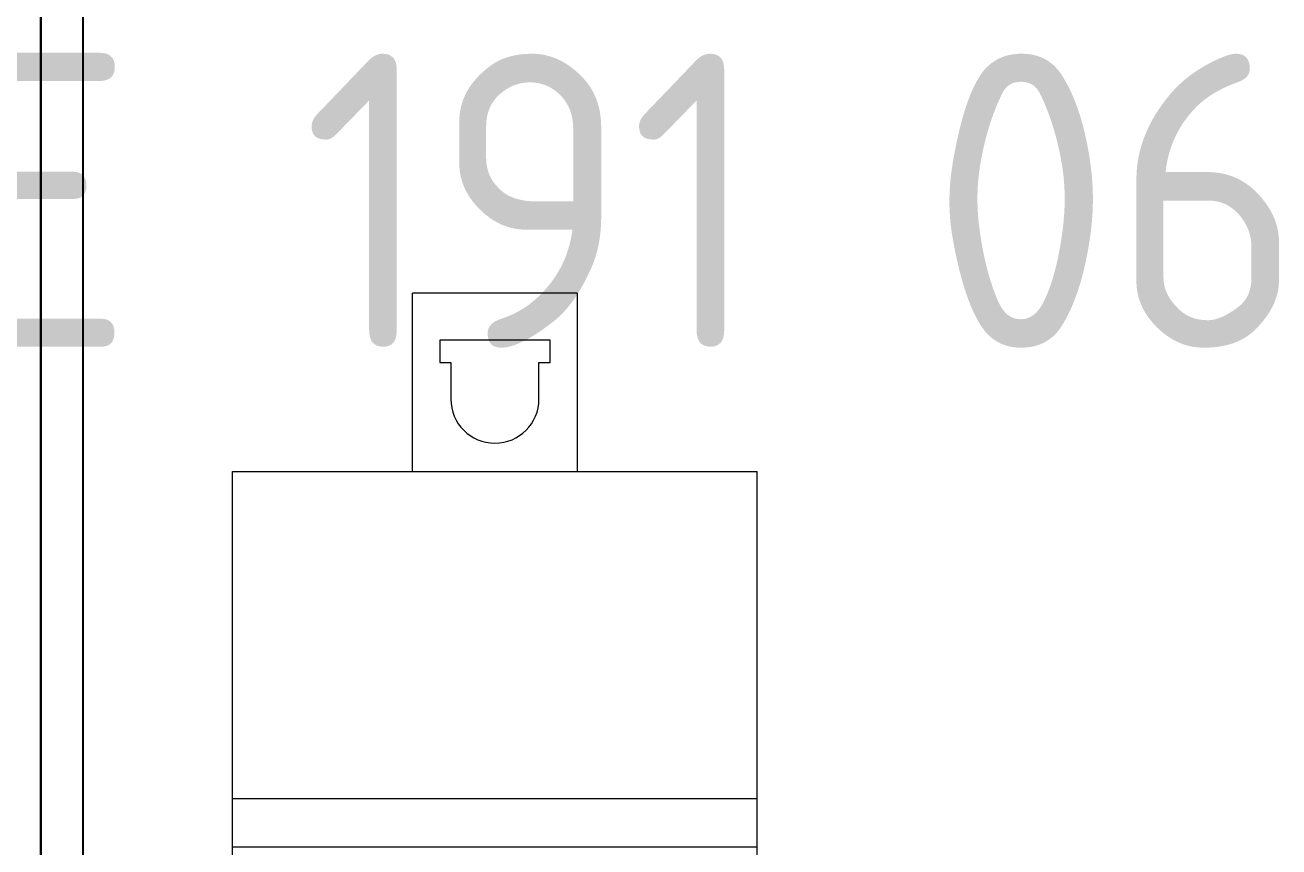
# Model space of a CAD drawing. Header units: millimetres. Extents: x 37984 to 70752, y 14140 to 37584.
# Drawn here: x 45881.4 to 45966.7, y 28643.6 to 28699.5 of the extents above; entities that cross this region are included whole.
import ezdxf
from ezdxf.enums import TextEntityAlignment as Align

# ---------------------------------------------------------------- set-up
doc = ezdxf.new("R2010")
doc.units = ezdxf.units.MM
doc.set_wipeout_variables(frame=1)
doc.layers.add('! NO PLOT !', color=7, linetype='Continuous', true_color=0xff75dd, plot=False)
doc.layers.add('000-PI-Oprema', color=30, linetype='Continuous', lineweight=5)
doc.layers.add('000-PI_TEXT', color=7, linetype='Continuous')
doc.layers.add('002-PI-Kabelska kanalica', color=150, linetype='Continuous')
doc.styles.add('PI0', font='isocpeur.ttf', dxfattribs={"width": 0.9})

# ---------------------------------------------------------------- blocks, each defined once
blk = doc.blocks.new('F60-47290126')
at = {"layer": '000-PI-Oprema'}
for p, q in [((46627.381, 36179.977), (46627.381, 36179.977)), ((46638.581, 36179.977), (46627.381, 36179.977)), ((46638.581, 36179.977), (46638.581, 36179.977)), ((46638.581, 36179.977), (46638.581, 36168.64)), ((46636.731, 36176.777), (46629.231, 36176.777)), ((46629.231, 36176.777), (46629.231, 36176.777)), ((46629.231, 36176.777), (46629.231, 36175.277)), ((46636.731, 36175.277), (46636.731, 36176.777)), ((46636.731, 36176.777), (46636.731, 36176.777)), ((46629.231, 36175.277), (46629.231, 36175.277)), ((46629.231, 36175.277), (46629.981, 36175.277)), ((46629.981, 36175.277), (46629.981, 36175.277)), ((46629.981, 36175.277), (46629.981, 36172.777)), ((46635.981, 36172.777), (46635.981, 36175.277)), ((46635.981, 36175.277), (46635.981, 36175.277)), ((46635.981, 36175.277), (46636.731, 36175.277)), ((46636.731, 36175.277), (46636.731, 36175.277)), ((46629.981, 36172.777), (46629.981, 36172.777)), ((46635.981, 36172.777), (46635.981, 36172.777))]:
    blk.add_line(p, q, dxfattribs=at)
blk.add_arc((46632.981, 36172.777), 3, 180.00002, 0, dxfattribs=at)
blk.add_wipeout([(46615.131, 36167.854), (46650.831, 36167.854), (46650.831, 36078.354), (46615.131, 36078.354)]).dxf.layer = '000-PI-Oprema'
for p, q in [((46627.381, 36167.854), (46627.381, 36179.977)), ((46638.581, 36168.64), (46638.581, 36167.854)), ((46615.131, 36167.854), (46615.131, 36167.854)), ((46615.131, 36167.854), (46650.831, 36167.854)), ((46615.131, 36145.593), (46615.131, 36167.854)), ((46618.031, 36167.854), (46618.031, 36167.854)), ((46618.031, 36167.854), (46618.031, 36167.854)), ((46627.381, 36167.854), (46627.381, 36167.854)), ((46628.216, 36167.854), (46628.216, 36167.854)), ((46628.216, 36167.854), (46628.216, 36167.854)), ((46633.281, 36167.854), (46633.281, 36167.854)), ((46637.381, 36167.854), (46637.381, 36167.854)), ((46638.581, 36167.854), (46638.581, 36167.854)), ((46650.831, 36167.854), (46650.831, 36167.854)), ((46650.831, 36145.593), (46650.831, 36167.854)), ((46615.131, 36145.277), (46615.131, 36145.593)), ((46615.131, 36145.593), (46650.831, 36145.593)), ((46615.131, 36144.384), (46615.131, 36145.277)), ((46650.831, 36145.277), (46650.831, 36145.593)), ((46650.831, 36144.384), (46650.831, 36145.277)), ((46615.131, 36101.825), (46615.131, 36144.384)), ((46650.831, 36101.825), (46650.831, 36144.384)), ((46615.131, 36142.309), (46650.831, 36142.309))]:
    blk.add_line(p, q, dxfattribs=at)
blk = doc.blocks.new('*U650')
at = {"layer": '002-PI-Kabelska kanalica'}
blk.add_line((20, -100), (20, 70), dxfattribs=at)
blk = doc.blocks.new('spojnica')
at = {"layer": '! NO PLOT !', "transparency": 33554687}
blk.add_line((44861.495, 28809.404), (44861.495, 26919.404), dxfattribs=at)
blk = doc.blocks.new('montažnaa')
at = {"layer": '! NO PLOT !'}
blk.add_line((46568.64, 28809.404), (46568.64, 26919.404), dxfattribs=at)

msp = doc.modelspace()

# ---------------------------------------------------------------- block references
for name, p in [('*U650', (45862.483, 28639.404)), ('F60-47290126', (-719.611, -7498.701))]:
    msp.add_blockref(name, p)
at = {"layer": '000-PI-Oprema'}
msp.add_blockref('spojnica', (1023.847, -100), dxfattribs=at)

# ---------------------------------------------------------------- next in the draw order: block references
msp.add_blockref('montažnaa', (-686.158, -100), dxfattribs=at)

# ---------------------------------------------------------------- next in the draw order: texts
at = {"layer": '000-PI_TEXT', "color": 0, "style": 'PI0', "width": 0.9}
msp.add_text('-BE 191 06', height=20, dxfattribs=at).set_placement((45908.333, 28687.608), align=Align.MIDDLE)

doc.saveas('drawing.dxf')
